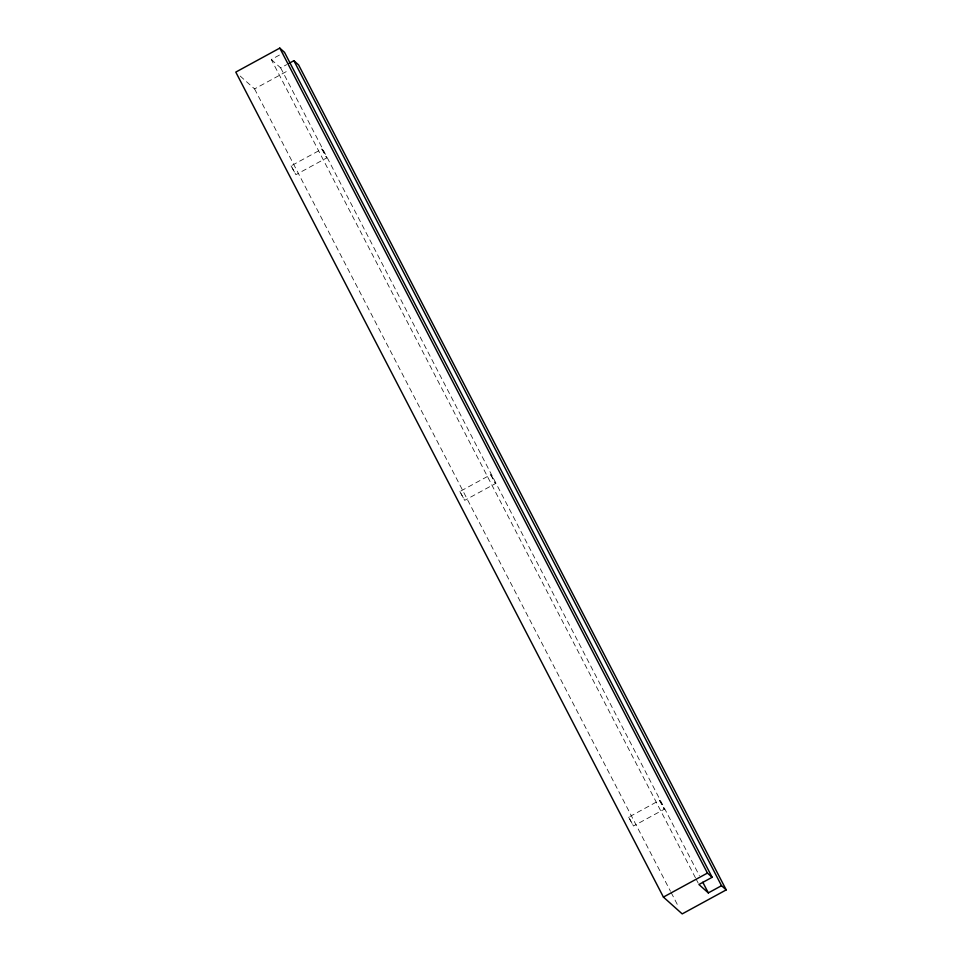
<?xml version="1.0" encoding="UTF-8"?>
<svg xmlns="http://www.w3.org/2000/svg" width="962" height="962" viewBox="0 0 962 962"><rect width="100%" height="100%" fill="white"/><g stroke="black" fill="none" stroke-linecap="round" stroke-linejoin="round"><path stroke-width="0.72" stroke-dasharray="4.81 3.61" d="M291.065 165.873L295.899 174.699L326.707 157.9L324.615 153.174L321.873 149.074L291.065 165.873L295.899 174.699M321.873 149.074L326.707 157.9M459.86 491.534L464.694 500.348L495.502 483.549L493.41 478.835L490.668 474.735L459.86 491.534L464.694 500.348M490.668 474.735L495.502 483.549M628.667 817.183L633.501 826.009L664.309 809.21L662.217 804.485L659.475 800.384L628.667 817.183L633.501 826.009M659.475 800.384L664.309 809.21M695.466 877.825L271.284 59.5L283.285 52.958M271.284 59.5L280.688 67.905L286.688 64.634M240.199 76.058L254.569 88.913L288.227 70.551M280.688 67.905L699.338 875.576M696.163 879.16L698.232 883.164M254.569 88.913L670.466 891.245M671.151 892.58L678.751 907.238"/><path stroke-width="1.44" d="M726.214 889.898L721.524 885.701L708.321 892.904L698.917 884.499L712.133 877.296L284.487 52.297L279.798 48.1L235.786 72.102L663.419 897.089L682.202 913.9L726.214 889.898L298.581 64.911L293.891 60.702L289.081 63.324M663.419 897.089L707.431 873.087L712.133 877.296M293.891 60.702L721.524 885.701M279.798 48.1L707.431 873.087M702.789 882.238L708.321 892.904"/></g></svg>
